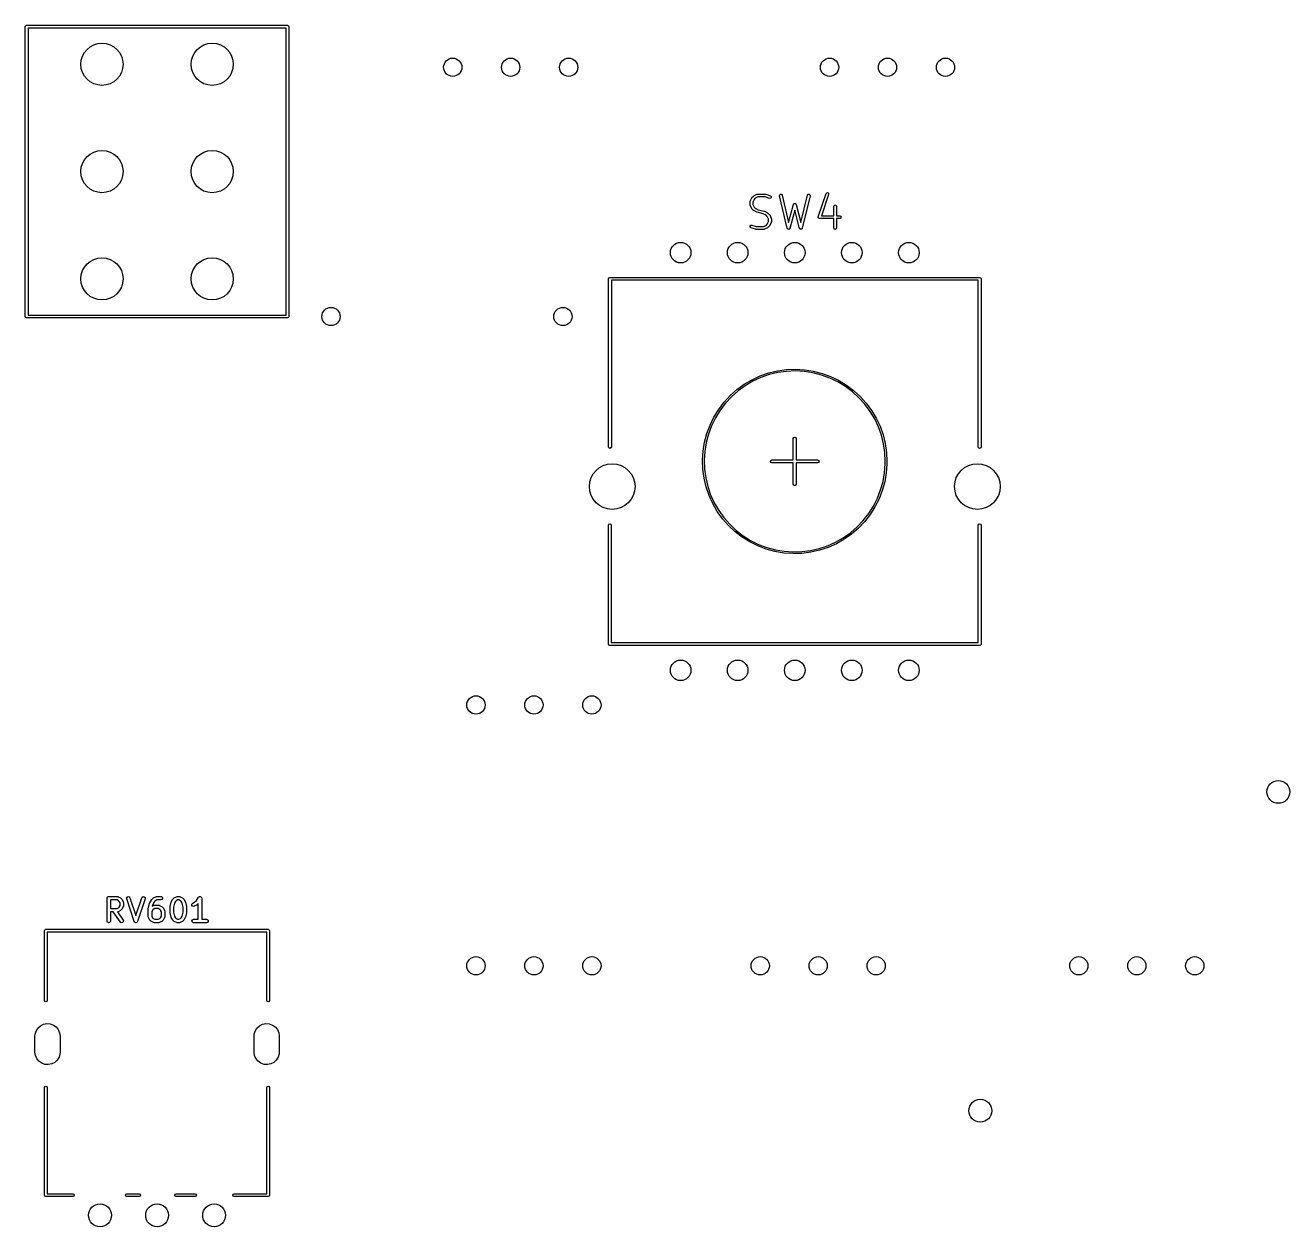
# Model space of a CAD drawing. Extents: x 44 to 169, y -237 to -27.
# Drawn here: x 43.8 to 99.2, y -236.7 to -184.1 of the extents above; entities that cross this region are included whole.
import ezdxf

# ---------------------------------------------------------------- set-up
doc = ezdxf.new("R2010")
doc.units = 0
doc.layers.add('BLACK', color=7, linetype='CONTINUOUS')

msp = doc.modelspace()

# ---------------------------------------------------------------- linework, layer by layer
at = {"layer": 'BLACK', "linetype": 'CONTINUOUS'}
for p, q in [((43.755, -184.15), (43.7726, -184.108)), ((43.755, -196.85), (43.755, -184.15)), ((43.7726, -184.108), (43.815, -184.09)), ((43.815, -184.09), (55.245, -184.09)), ((43.875, -184.21), (43.875, -196.79)), ((55.185, -184.21), (43.875, -184.21)), ((55.185, -196.79), (55.185, -184.21)), ((55.245, -184.09), (55.2874, -184.108)), ((55.2874, -184.108), (55.305, -184.15)), ((55.305, -184.15), (55.305, -196.85)), ((75.5163, -191.792), (75.5842, -191.656)), ((75.5842, -191.656), (75.5917, -191.65)), ((75.5917, -191.65), (75.5954, -191.64)), ((75.5954, -191.64), (75.6633, -191.573)), ((75.6633, -191.573), (75.6724, -191.569)), ((75.6724, -191.569), (75.6789, -191.561)), ((75.6789, -191.561), (75.8146, -191.493)), ((75.7413, -191.664), (75.6872, -191.718)), ((75.8556, -191.607), (75.7413, -191.664)), ((75.8146, -191.493), (75.8285, -191.492)), ((75.8285, -191.492), (75.8414, -191.487)), ((75.8414, -191.487), (76.1807, -191.487)), ((76.171, -191.607), (75.8556, -191.607)), ((76.3653, -191.672), (76.171, -191.607)), ((76.1807, -191.487), (76.1898, -191.491)), ((76.1898, -191.491), (76.1997, -191.49)), ((76.1997, -191.49), (76.4033, -191.558)), ((76.4111, -191.669), (76.3653, -191.672)), ((76.4033, -191.558), (76.438, -191.588)), ((76.4412, -191.634), (76.4111, -191.669)), ((76.438, -191.588), (76.4412, -191.634)), ((76.8009, -191.561), (76.8082, -191.516)), ((77.1402, -192.986), (76.8009, -191.561)), ((76.8082, -191.516), (76.8454, -191.489)), ((76.8454, -191.489), (76.8907, -191.496)), ((76.8907, -191.496), (76.9177, -191.533)), ((76.9177, -191.533), (77.2019, -192.727)), ((77.7381, -192.727), (78.0223, -191.533)), ((78.1391, -191.561), (77.7998, -192.986)), ((78.0223, -191.533), (78.0493, -191.496)), ((78.0493, -191.496), (78.0946, -191.489)), ((78.0946, -191.489), (78.1318, -191.516)), ((78.1318, -191.516), (78.1391, -191.561)), ((78.4988, -192.478), (78.8381, -191.46)), ((78.9519, -191.498), (78.639, -192.437)), ((78.8381, -191.46), (78.8682, -191.426)), ((78.8682, -191.426), (78.914, -191.422)), ((78.914, -191.422), (78.9487, -191.452)), ((78.9487, -191.452), (78.9519, -191.498)), ((75.51, -191.819), (75.5153, -191.806)), ((75.51, -191.954), (75.51, -191.819)), ((75.5153, -191.967), (75.51, -191.954)), ((75.5153, -191.806), (75.5163, -191.792)), ((75.5163, -191.981), (75.5153, -191.967)), ((75.5842, -192.117), (75.5163, -191.981)), ((75.5917, -192.123), (75.5842, -192.117)), ((75.5954, -192.132), (75.5917, -192.123)), ((75.6633, -192.2), (75.5954, -192.132)), ((75.6872, -191.718), (75.63, -191.833)), ((75.63, -191.833), (75.63, -191.94)), ((75.63, -191.94), (75.6872, -192.054)), ((75.6724, -192.204), (75.6633, -192.2)), ((75.6789, -192.212), (75.6724, -192.204)), ((75.8146, -192.279), (75.6789, -192.212)), ((75.6872, -192.054), (75.7413, -192.109)), ((75.7413, -192.109), (75.8624, -192.169)), ((75.8624, -192.169), (76.1274, -192.235)), ((76.1274, -192.235), (76.1329, -192.239)), ((76.1329, -192.239), (76.1397, -192.24)), ((77.2019, -192.727), (77.412, -191.939)), ((77.47, -192.187), (77.2565, -192.988)), ((77.412, -191.939), (77.417, -191.932)), ((77.417, -191.932), (77.4181, -191.924)), ((77.4181, -191.924), (77.4305, -191.915)), ((77.4305, -191.915), (77.4399, -191.902)), ((77.4399, -191.902), (77.448, -191.901)), ((77.448, -191.901), (77.4545, -191.896)), ((77.4545, -191.896), (77.47, -191.898)), ((77.47, -191.898), (77.4855, -191.896)), ((77.6835, -192.988), (77.47, -192.187)), ((77.4855, -191.896), (77.492, -191.901)), ((77.492, -191.901), (77.5001, -191.902)), ((77.5001, -191.902), (77.5095, -191.915)), ((77.5095, -191.915), (77.5219, -191.924)), ((77.5219, -191.924), (77.523, -191.932)), ((77.523, -191.932), (77.528, -191.939)), ((77.528, -191.939), (77.7381, -192.727)), ((79.1743, -192.022), (79.1919, -191.98)), ((79.1743, -192.437), (79.1743, -192.022)), ((79.1919, -191.98), (79.2343, -191.962)), ((79.2343, -191.962), (79.2767, -191.98)), ((79.2767, -191.98), (79.2943, -192.022)), ((79.2943, -192.022), (79.2943, -192.437)), ((75.8214, -192.28), (75.8146, -192.279)), ((75.8269, -192.284), (75.8214, -192.28)), ((76.0919, -192.35), (75.8269, -192.284)), ((76.213, -192.411), (76.0919, -192.35)), ((76.1397, -192.24), (76.2754, -192.308)), ((76.2671, -192.465), (76.213, -192.411)), ((76.3243, -192.579), (76.2671, -192.465)), ((76.2671, -192.801), (76.3243, -192.687)), ((76.2754, -192.308), (76.2819, -192.315)), ((76.2819, -192.315), (76.291, -192.319)), ((76.291, -192.319), (76.3589, -192.387)), ((76.3243, -192.687), (76.3243, -192.579)), ((76.3589, -192.387), (76.3626, -192.396)), ((76.3626, -192.396), (76.3701, -192.402)), ((76.3701, -192.402), (76.438, -192.538)), ((76.438, -192.728), (76.3701, -192.863)), ((76.438, -192.538), (76.4389, -192.552)), ((76.4389, -192.714), (76.438, -192.728)), ((76.4389, -192.552), (76.4443, -192.565)), ((76.4443, -192.701), (76.4389, -192.714)), ((76.4443, -192.565), (76.4443, -192.701)), ((78.4957, -192.497), (78.4995, -192.488)), ((78.5011, -192.51), (78.4957, -192.497)), ((78.4995, -192.488), (78.4988, -192.478)), ((78.502, -192.524), (78.5011, -192.51)), ((78.5095, -192.53), (78.502, -192.524)), ((78.5133, -192.54), (78.5095, -192.53)), ((78.5262, -192.545), (78.5133, -192.54)), ((78.5367, -192.554), (78.5262, -192.545)), ((78.5466, -192.553), (78.5367, -192.554)), ((78.5557, -192.557), (78.5466, -192.553)), ((79.1743, -192.557), (78.5557, -192.557)), ((78.639, -192.437), (79.1743, -192.437)), ((79.1743, -192.972), (79.1743, -192.557)), ((79.2943, -192.437), (79.4379, -192.437)), ((79.4379, -192.557), (79.2943, -192.557)), ((79.2943, -192.557), (79.2943, -192.972)), ((79.4379, -192.437), (79.4803, -192.455)), ((79.4803, -192.54), (79.4379, -192.557)), ((79.4803, -192.455), (79.4979, -192.497)), ((79.4979, -192.497), (79.4803, -192.54)), ((75.5131, -192.885), (75.5432, -192.851)), ((75.5163, -192.931), (75.5131, -192.885)), ((75.551, -192.961), (75.5163, -192.931)), ((75.5432, -192.851), (75.589, -192.847)), ((75.7546, -193.029), (75.551, -192.961)), ((75.589, -192.847), (75.7833, -192.912)), ((75.7644, -193.028), (75.7546, -193.029)), ((75.7736, -193.032), (75.7644, -193.028)), ((76.1129, -193.032), (75.7736, -193.032)), ((75.7833, -192.912), (76.0987, -192.912)), ((76.0987, -192.912), (76.213, -192.855)), ((76.1258, -193.027), (76.1129, -193.032)), ((76.1397, -193.026), (76.1258, -193.027)), ((76.2754, -192.958), (76.1397, -193.026)), ((76.213, -192.855), (76.2671, -192.801)), ((76.2819, -192.95), (76.2754, -192.958)), ((76.291, -192.947), (76.2819, -192.95)), ((76.3589, -192.879), (76.291, -192.947)), ((76.3626, -192.87), (76.3589, -192.879)), ((76.3701, -192.863), (76.3626, -192.87)), ((77.1455, -192.993), (77.1402, -192.986)), ((77.1466, -193.002), (77.1455, -192.993)), ((77.1584, -193.011), (77.1466, -193.002)), ((77.1671, -193.023), (77.1584, -193.011)), ((77.176, -193.025), (77.1671, -193.023)), ((77.1831, -193.03), (77.176, -193.025)), ((77.1978, -193.028), (77.1831, -193.03)), ((77.2125, -193.031), (77.1978, -193.028)), ((77.2197, -193.025), (77.2125, -193.031)), ((77.2286, -193.024), (77.2197, -193.025)), ((77.2377, -193.012), (77.2286, -193.024)), ((77.2497, -193.004), (77.2377, -193.012)), ((77.2511, -192.995), (77.2497, -193.004)), ((77.2565, -192.988), (77.2511, -192.995)), ((77.6889, -192.995), (77.6835, -192.988)), ((77.6903, -193.004), (77.6889, -192.995)), ((77.7023, -193.012), (77.6903, -193.004)), ((77.7114, -193.024), (77.7023, -193.012)), ((77.7203, -193.025), (77.7114, -193.024)), ((77.7275, -193.031), (77.7203, -193.025)), ((77.7422, -193.028), (77.7275, -193.031)), ((77.7569, -193.03), (77.7422, -193.028)), ((77.764, -193.025), (77.7569, -193.03)), ((77.7729, -193.023), (77.764, -193.025)), ((77.7816, -193.011), (77.7729, -193.023)), ((77.7934, -193.002), (77.7816, -193.011)), ((77.7945, -192.993), (77.7934, -193.002)), ((77.7998, -192.986), (77.7945, -192.993)), ((79.1919, -193.015), (79.1743, -192.972)), ((79.2343, -193.032), (79.1919, -193.015)), ((79.2767, -193.015), (79.2343, -193.032)), ((79.2943, -192.972), (79.2767, -193.015)), ((69.3065, -195.2), (69.3251, -195.155)), ((69.3065, -202.565), (69.3065, -195.2)), ((69.3251, -195.155), (69.37, -195.136)), ((69.37, -195.136), (85.57, -195.136)), ((85.5065, -195.263), (69.4335, -195.263)), ((69.4335, -195.263), (69.4335, -202.565)), ((85.5065, -202.565), (85.5065, -195.263)), ((85.57, -195.136), (85.6149, -195.155)), ((85.6149, -195.155), (85.6335, -195.2)), ((85.6335, -195.2), (85.6335, -202.565)), ((43.7726, -196.892), (43.755, -196.85)), ((43.815, -196.91), (43.7726, -196.892)), ((55.245, -196.91), (43.815, -196.91)), ((43.875, -196.79), (55.185, -196.79)), ((55.2874, -196.892), (55.245, -196.91)), ((55.305, -196.85), (55.2874, -196.892)), ((75.9566, -199.454), (76.3293, -199.324)), ((76.3506, -199.397), (75.9848, -199.524)), ((76.3293, -199.324), (76.713, -199.232)), ((76.7271, -199.305), (76.3506, -199.397)), ((76.713, -199.232), (77.1038, -199.177)), ((77.1107, -199.252), (76.7271, -199.305)), ((77.1038, -199.177), (77.4982, -199.16)), ((77.4977, -199.235), (77.1107, -199.252)), ((77.8844, -199.257), (77.4977, -199.235)), ((77.4982, -199.16), (77.8923, -199.182)), ((78.2672, -199.316), (77.8844, -199.257)), ((77.8923, -199.182), (78.2824, -199.243)), ((78.6424, -199.413), (78.2672, -199.316)), ((78.2824, -199.243), (78.6647, -199.341)), ((79.0064, -199.545), (78.6424, -199.413)), ((78.6647, -199.341), (79.0356, -199.476)), ((74.9385, -200.051), (75.2578, -199.819)), ((75.299, -199.882), (74.9857, -200.11)), ((75.2578, -199.819), (75.5983, -199.62)), ((75.6331, -199.686), (75.299, -199.882)), ((75.5983, -199.62), (75.9566, -199.454)), ((75.9848, -199.524), (75.6331, -199.686)), ((79.3557, -199.712), (79.0064, -199.545)), ((79.0356, -199.476), (79.3915, -199.646)), ((79.6871, -199.913), (79.3557, -199.712)), ((79.3915, -199.646), (79.7291, -199.851)), ((79.9972, -200.145), (79.6871, -199.913)), ((79.7291, -199.851), (80.0452, -200.087)), ((74.3752, -200.603), (74.6434, -200.314)), ((74.696, -200.367), (74.4328, -200.651)), ((74.6434, -200.314), (74.9385, -200.051)), ((74.9857, -200.11), (74.696, -200.367)), ((80.2833, -200.406), (79.9972, -200.145)), ((80.0452, -200.087), (80.3367, -200.353)), ((80.5425, -200.694), (80.2833, -200.406)), ((80.3367, -200.353), (80.6008, -200.647)), ((73.9297, -201.254), (74.1365, -200.918)), ((74.1986, -200.96), (73.9956, -201.29)), ((74.1365, -200.918), (74.3752, -200.603)), ((74.4328, -200.651), (74.1986, -200.96)), ((80.7723, -201.006), (80.5425, -200.694)), ((80.6008, -200.647), (80.835, -200.964)), ((80.9707, -201.339), (80.7723, -201.006)), ((80.835, -200.964), (81.0371, -201.303)), ((73.6191, -201.978), (73.7567, -201.608)), ((73.8258, -201.638), (73.6908, -202.001)), ((73.7567, -201.608), (73.9297, -201.254)), ((73.9956, -201.29), (73.8258, -201.638)), ((81.1356, -201.689), (80.9707, -201.339)), ((81.0371, -201.303), (81.2052, -201.66)), ((73.5183, -202.36), (73.6191, -201.978)), ((73.6908, -202.001), (73.5919, -202.376)), ((77.4065, -202.2), (77.4251, -202.155)), ((77.4065, -203.136), (77.4065, -202.2)), ((77.4251, -202.155), (77.47, -202.136)), ((77.47, -202.136), (77.5149, -202.155)), ((77.5149, -202.155), (77.5335, -202.2)), ((77.5335, -202.2), (77.5335, -203.136)), ((81.2656, -202.054), (81.1356, -201.689)), ((81.2052, -201.66), (81.3376, -202.032)), ((81.3593, -202.43), (81.2656, -202.054)), ((81.3376, -202.032), (81.4331, -202.415)), ((69.3251, -202.61), (69.3065, -202.565)), ((69.37, -202.629), (69.3251, -202.61)), ((69.4149, -202.61), (69.37, -202.629)), ((69.4335, -202.565), (69.4149, -202.61)), ((73.4304, -203.144), (73.4552, -202.75)), ((73.4552, -202.75), (73.5183, -202.36)), ((73.5299, -202.758), (73.5056, -203.145)), ((73.5919, -202.376), (73.5299, -202.758)), ((81.4159, -202.813), (81.3593, -202.43)), ((81.4331, -202.415), (81.4907, -202.806)), ((85.5251, -202.61), (85.5065, -202.565)), ((85.57, -202.629), (85.5251, -202.61)), ((85.6149, -202.61), (85.57, -202.629)), ((85.6335, -202.565), (85.6149, -202.61)), ((73.4304, -203.145), (73.4304, -203.144)), ((73.4442, -203.538), (73.4304, -203.145)), ((73.5056, -203.145), (73.5191, -203.532)), ((76.4065, -203.2), (76.4251, -203.155)), ((76.4251, -203.245), (76.4065, -203.2)), ((76.4251, -203.155), (76.47, -203.136)), ((76.47, -203.263), (76.4251, -203.245)), ((76.47, -203.136), (77.4065, -203.136)), ((77.4065, -203.263), (76.47, -203.263)), ((77.4065, -204.2), (77.4065, -203.263)), ((77.5335, -203.136), (78.47, -203.136)), ((78.47, -203.263), (77.5335, -203.263)), ((77.5335, -203.263), (77.5335, -204.2)), ((78.47, -203.136), (78.5149, -203.155)), ((78.5149, -203.245), (78.47, -203.263)), ((78.5149, -203.155), (78.5335, -203.2)), ((78.5335, -203.2), (78.5149, -203.245)), ((81.4035, -203.697), (81.4332, -203.311)), ((81.4348, -203.2), (81.4159, -202.813)), ((81.4332, -203.311), (81.4348, -203.2)), ((81.5084, -203.313), (81.4781, -203.706)), ((81.4907, -202.806), (81.51, -203.2)), ((81.51, -203.2), (81.5084, -203.313)), ((73.4964, -203.929), (73.4442, -203.538)), ((73.5191, -203.532), (73.5704, -203.916)), ((81.3362, -204.078), (81.4035, -203.697)), ((81.4781, -203.706), (81.4096, -204.095)), ((73.5865, -204.314), (73.4964, -203.929)), ((73.5704, -203.916), (73.6588, -204.293)), ((73.7137, -204.687), (73.5865, -204.314)), ((73.6588, -204.293), (73.7836, -204.66)), ((77.4251, -204.245), (77.4065, -204.2)), ((77.47, -204.263), (77.4251, -204.245)), ((77.5149, -204.245), (77.47, -204.263)), ((77.5335, -204.2), (77.5149, -204.245)), ((81.2321, -204.451), (81.3362, -204.078)), ((81.4096, -204.095), (81.3035, -204.475)), ((73.8768, -205.047), (73.7137, -204.687)), ((73.7836, -204.66), (73.9437, -205.012)), ((80.9174, -205.158), (81.092, -204.813)), ((81.1607, -204.843), (80.9828, -205.196)), ((81.092, -204.813), (81.2321, -204.451)), ((81.3035, -204.475), (81.1607, -204.843)), ((74.0741, -205.389), (73.8768, -205.047)), ((73.9437, -205.012), (74.1373, -205.348)), ((74.3039, -205.709), (74.0741, -205.389)), ((74.1373, -205.348), (74.3628, -205.663)), ((80.4713, -205.791), (80.7098, -205.485)), ((80.7713, -205.529), (80.5283, -205.84)), ((80.7098, -205.485), (80.9174, -205.158)), ((80.9828, -205.196), (80.7713, -205.529)), ((69.31, -205.994), (69.3276, -205.952)), ((69.31, -211.192), (69.31, -205.994)), ((69.3276, -205.952), (69.37, -205.934)), ((69.37, -205.934), (69.4124, -205.952)), ((69.4124, -205.952), (69.43, -205.994)), ((69.43, -205.994), (69.43, -211.136)), ((74.5639, -206.006), (74.3039, -205.709)), ((74.3628, -205.663), (74.618, -205.954)), ((74.8516, -206.277), (74.5639, -206.006)), ((74.618, -205.954), (74.9004, -206.219)), ((79.911, -206.324), (80.2042, -206.071)), ((80.2042, -206.071), (80.4713, -205.791)), ((80.5283, -205.84), (80.2561, -206.126)), ((85.51, -205.994), (85.5276, -205.952)), ((85.51, -211.136), (85.51, -205.994)), ((85.5276, -205.952), (85.57, -205.934)), ((85.57, -205.934), (85.6124, -205.952)), ((85.6124, -205.952), (85.63, -205.994)), ((85.63, -205.994), (85.63, -211.192)), ((75.1643, -206.517), (74.8516, -206.277)), ((74.9004, -206.219), (75.2072, -206.456)), ((75.499, -206.727), (75.1643, -206.517)), ((75.2072, -206.456), (75.5357, -206.661)), ((79.2576, -206.739), (79.5944, -206.548)), ((79.6347, -206.611), (79.2915, -206.806)), ((79.5944, -206.548), (79.911, -206.324)), ((79.9573, -206.384), (79.6347, -206.611)), ((80.2561, -206.126), (79.9573, -206.384)), ((75.8526, -206.902), (75.499, -206.727)), ((75.5357, -206.661), (75.8827, -206.833)), ((76.2216, -207.042), (75.8526, -206.902)), ((75.8827, -206.833), (76.2448, -206.971)), ((76.6025, -207.146), (76.2216, -207.042)), ((76.2448, -206.971), (76.6186, -207.072)), ((76.9916, -207.212), (76.6025, -207.146)), ((76.6186, -207.072), (77.0006, -207.137)), ((77.0006, -207.137), (77.387, -207.164)), ((77.387, -207.164), (77.7742, -207.153)), ((77.7742, -207.153), (78.1585, -207.105)), ((78.1715, -207.179), (77.7799, -207.228)), ((78.1585, -207.105), (78.5362, -207.019)), ((78.5564, -207.091), (78.1715, -207.179)), ((78.5362, -207.019), (78.9038, -206.896)), ((78.931, -206.967), (78.5564, -207.091)), ((78.9038, -206.896), (79.2576, -206.739)), ((79.2915, -206.806), (78.931, -206.967)), ((77.3854, -207.239), (76.9916, -207.212)), ((77.7799, -207.228), (77.3854, -207.239)), ((69.3065, -211.2), (69.31, -211.192)), ((69.3251, -211.245), (69.3065, -211.2)), ((69.37, -211.263), (69.3251, -211.245)), ((85.57, -211.263), (69.37, -211.263)), ((69.43, -211.136), (85.51, -211.136)), ((85.6149, -211.245), (85.57, -211.263)), ((85.6335, -211.2), (85.6149, -211.245)), ((85.63, -211.192), (85.6335, -211.2)), ((47.336, -222.337), (47.3377, -222.328)), ((47.336, -223.337), (47.336, -222.337)), ((47.3371, -222.324), (47.3388, -222.321)), ((47.3377, -222.328), (47.3371, -222.324)), ((47.3388, -222.321), (47.3405, -222.312)), ((47.3405, -222.312), (47.353, -222.297)), ((47.353, -222.297), (47.3627, -222.28)), ((47.3627, -222.28), (47.3691, -222.278)), ((47.3691, -222.278), (47.3735, -222.272)), ((47.3735, -222.272), (47.3926, -222.269)), ((47.3926, -222.269), (47.411, -222.262)), ((47.411, -222.262), (47.7919, -222.262)), ((47.486, -222.412), (47.486, -222.786)), ((47.7742, -222.412), (47.486, -222.412)), ((47.8427, -222.447), (47.7742, -222.412)), ((47.7919, -222.262), (47.8176, -222.267)), ((47.8176, -222.267), (47.821, -222.27)), ((47.821, -222.27), (47.8254, -222.27)), ((47.8254, -222.27), (47.9207, -222.318)), ((47.8731, -222.477), (47.8427, -222.447)), ((47.9074, -222.546), (47.8731, -222.477)), ((47.8731, -222.722), (47.9074, -222.653)), ((47.9074, -222.653), (47.9074, -222.546)), ((47.9207, -222.318), (47.9387, -222.331)), ((47.9387, -222.331), (47.9402, -222.332)), ((47.9402, -222.332), (47.9878, -222.38)), ((47.9878, -222.38), (48.0007, -222.398)), ((48.0007, -222.398), (48.0018, -222.399)), ((48.0018, -222.399), (48.0495, -222.494)), ((48.0495, -222.704), (48.0018, -222.799)), ((48.0495, -222.494), (48.0569, -222.519)), ((48.05, -222.7), (48.0495, -222.704)), ((48.0529, -222.696), (48.05, -222.7)), ((48.0574, -222.671), (48.0529, -222.696)), ((48.0569, -222.519), (48.0558, -222.524)), ((48.0558, -222.524), (48.0574, -222.528)), ((48.0574, -222.528), (48.0574, -222.671)), ((48.1931, -222.335), (48.212, -222.288)), ((48.1969, -222.361), (48.1931, -222.335)), ((48.5303, -223.361), (48.1969, -222.361)), ((48.212, -222.288), (48.2571, -222.263)), ((48.2571, -222.263), (48.3074, -222.273)), ((48.3074, -222.273), (48.3392, -222.314)), ((48.3392, -222.314), (48.6014, -223.1)), ((48.6014, -223.1), (48.8636, -222.314)), ((49.0059, -222.361), (48.6726, -223.361)), ((48.8636, -222.314), (48.876, -222.291)), ((48.876, -222.291), (48.9197, -222.264)), ((48.9197, -222.264), (48.9705, -222.271)), ((48.9705, -222.271), (49.0045, -222.31)), ((49.0045, -222.31), (49.0059, -222.361)), ((49.1477, -222.748), (49.1953, -222.557)), ((49.1953, -222.557), (49.2056, -222.534)), ((49.2056, -222.534), (49.2057, -222.534)), ((49.2057, -222.534), (49.3009, -222.391)), ((49.3009, -222.391), (49.3088, -222.383)), ((49.3088, -222.383), (49.3103, -222.38)), ((49.3103, -222.38), (49.3579, -222.332)), ((49.3377, -222.606), (49.3192, -222.68)), ((49.3192, -222.68), (49.3774, -222.651)), ((49.4216, -222.48), (49.3377, -222.606)), ((49.3579, -222.332), (49.3763, -222.319)), ((49.3763, -222.319), (49.3774, -222.318)), ((49.3774, -222.318), (49.4726, -222.27)), ((49.3774, -222.651), (49.4024, -222.644)), ((49.4024, -222.644), (49.4067, -222.645)), ((49.4067, -222.645), (49.411, -222.643)), ((49.411, -222.643), (49.6014, -222.643)), ((49.4554, -222.447), (49.4216, -222.48)), ((49.5239, -222.412), (49.4554, -222.447)), ((49.4726, -222.27), (49.4976, -222.263)), ((49.4976, -222.263), (49.502, -222.264)), ((49.502, -222.264), (49.5062, -222.262)), ((49.5062, -222.262), (49.6967, -222.262)), ((49.6967, -222.412), (49.5239, -222.412)), ((49.6014, -222.643), (49.6271, -222.648)), ((49.6271, -222.648), (49.6305, -222.651)), ((49.6305, -222.651), (49.635, -222.651)), ((49.635, -222.651), (49.7302, -222.699)), ((49.6967, -222.262), (49.7223, -222.267)), ((49.7449, -222.395), (49.6967, -222.412)), ((49.7223, -222.267), (49.7616, -222.3)), ((49.7302, -222.699), (49.7482, -222.712)), ((49.7705, -222.35), (49.7449, -222.395)), ((49.7616, -222.3), (49.7705, -222.35)), ((50.0979, -222.718), (50.1005, -222.704)), ((50.1001, -222.7), (50.1477, -222.51)), ((50.1005, -222.704), (50.1001, -222.7)), ((50.1477, -222.51), (50.153, -222.498)), ((50.153, -222.498), (50.1534, -222.494)), ((50.1534, -222.494), (50.201, -222.399)), ((50.201, -222.399), (50.2144, -222.381)), ((50.2144, -222.381), (50.2151, -222.38)), ((50.2151, -222.38), (50.2627, -222.332)), ((50.2912, -222.554), (50.2479, -222.728)), ((50.2627, -222.332), (50.281, -222.319)), ((50.281, -222.319), (50.2822, -222.318)), ((50.2822, -222.318), (50.3774, -222.27)), ((50.3297, -222.477), (50.2912, -222.554)), ((50.3601, -222.447), (50.3297, -222.477)), ((50.4287, -222.412), (50.3601, -222.447)), ((50.3774, -222.27), (50.4024, -222.263)), ((50.4024, -222.263), (50.4067, -222.264)), ((50.4067, -222.264), (50.411, -222.262)), ((50.411, -222.262), (50.5062, -222.262)), ((50.4885, -222.412), (50.4287, -222.412)), ((50.557, -222.447), (50.4885, -222.412)), ((50.5062, -222.262), (50.5318, -222.267)), ((50.5318, -222.267), (50.5353, -222.27)), ((50.5353, -222.27), (50.5397, -222.27)), ((50.5397, -222.27), (50.635, -222.318)), ((50.5874, -222.477), (50.557, -222.447)), ((50.6259, -222.554), (50.5874, -222.477)), ((50.6693, -222.728), (50.6259, -222.554)), ((50.635, -222.318), (50.653, -222.331)), ((50.653, -222.331), (50.6545, -222.332)), ((50.6545, -222.332), (50.7021, -222.38)), ((50.7021, -222.38), (50.7149, -222.398)), ((50.7149, -222.398), (50.7161, -222.399)), ((50.7161, -222.399), (50.7637, -222.494)), ((50.7637, -222.494), (50.7674, -222.507)), ((50.7674, -222.507), (50.7694, -222.51)), ((50.7694, -222.51), (50.817, -222.7)), ((50.817, -222.7), (50.8181, -222.715)), ((51.0533, -222.644), (51.0564, -222.593)), ((51.0839, -222.686), (51.0533, -222.644)), ((51.0564, -222.593), (51.0917, -222.556)), ((51.1338, -222.698), (51.0839, -222.686)), ((51.0917, -222.556), (51.176, -222.514)), ((51.1588, -222.69), (51.1338, -222.698)), ((51.254, -222.643), (51.1588, -222.69)), ((51.176, -222.514), (51.2574, -222.432)), ((51.2551, -222.641), (51.254, -222.643)), ((51.2735, -222.629), (51.2551, -222.641)), ((51.2574, -222.432), (51.3485, -222.296)), ((51.336, -222.566), (51.2735, -222.629)), ((51.336, -223.262), (51.336, -222.566)), ((51.3485, -222.296), (51.3665, -222.277)), ((51.3665, -222.277), (51.3707, -222.276)), ((51.3707, -222.276), (51.3735, -222.272)), ((51.3735, -222.272), (51.3949, -222.269)), ((51.3949, -222.269), (51.4158, -222.263)), ((51.4158, -222.263), (51.4197, -222.264)), ((51.4197, -222.264), (51.424, -222.264)), ((51.424, -222.264), (51.4428, -222.274)), ((51.4428, -222.274), (51.4628, -222.283)), ((51.4628, -222.283), (51.4647, -222.287)), ((51.4647, -222.287), (51.4684, -222.289)), ((51.4684, -222.289), (51.4758, -222.31)), ((51.4758, -222.31), (51.4855, -222.329)), ((51.4855, -222.329), (51.4845, -222.333)), ((51.4845, -222.333), (51.486, -222.337)), ((51.486, -222.337), (51.486, -223.262)), ((47.486, -222.786), (47.7742, -222.786)), ((47.61, -222.936), (47.486, -222.936)), ((47.486, -222.936), (47.486, -223.337)), ((47.9209, -223.38), (47.61, -222.936)), ((47.7742, -222.786), (47.8427, -222.752)), ((47.7961, -222.935), (47.7929, -222.936)), ((47.7929, -222.936), (48.0438, -223.294)), ((47.8005, -222.936), (47.7961, -222.935)), ((47.8254, -222.928), (47.8005, -222.936)), ((47.9207, -222.881), (47.8254, -222.928)), ((47.8427, -222.752), (47.8731, -222.722)), ((47.9218, -222.879), (47.9207, -222.881)), ((47.9402, -222.867), (47.9218, -222.879)), ((47.9878, -222.819), (47.9402, -222.867)), ((47.9885, -222.818), (47.9878, -222.819)), ((48.0018, -222.799), (47.9885, -222.818)), ((49.1455, -222.766), (49.1481, -222.751)), ((49.1455, -223.147), (49.1455, -222.766)), ((49.147, -223.151), (49.1455, -223.147)), ((49.146, -223.155), (49.147, -223.151)), ((49.1534, -223.18), (49.146, -223.155)), ((49.1481, -222.751), (49.1477, -222.748)), ((49.201, -223.276), (49.1534, -223.18)), ((49.3297, -222.858), (49.2955, -222.927)), ((49.2955, -222.927), (49.2955, -223.129)), ((49.2955, -223.129), (49.3297, -223.198)), ((49.3601, -222.828), (49.3297, -222.858)), ((49.3297, -223.198), (49.3601, -223.228)), ((49.4287, -222.793), (49.3601, -222.828)), ((49.3601, -223.228), (49.4287, -223.262)), ((49.5837, -222.793), (49.4287, -222.793)), ((49.4287, -223.262), (49.5837, -223.262)), ((49.6522, -222.828), (49.5837, -222.793)), ((49.5837, -223.262), (49.6522, -223.228)), ((49.6826, -222.858), (49.6522, -222.828)), ((49.6522, -223.228), (49.6826, -223.198)), ((49.7169, -222.927), (49.6826, -222.858)), ((49.6826, -223.198), (49.7169, -223.129)), ((49.7169, -223.129), (49.7169, -222.927)), ((49.7482, -222.712), (49.7497, -222.713)), ((49.7497, -222.713), (49.7973, -222.761)), ((49.7973, -222.761), (49.8102, -222.779)), ((49.8102, -222.779), (49.8114, -222.78)), ((49.8114, -222.78), (49.859, -222.875)), ((49.859, -223.18), (49.8114, -223.276)), ((49.859, -222.875), (49.8664, -222.9)), ((49.8595, -223.176), (49.859, -223.18)), ((49.8624, -223.173), (49.8595, -223.176)), ((49.8669, -223.147), (49.8624, -223.173)), ((49.8664, -222.9), (49.8654, -222.905)), ((49.8654, -222.905), (49.8669, -222.909)), ((49.8669, -222.909), (49.8669, -223.147)), ((50.0979, -222.956), (50.0979, -222.718)), ((50.099, -222.96), (50.0979, -222.956)), ((50.1001, -222.975), (50.099, -222.96)), ((50.1477, -223.165), (50.1001, -222.975)), ((50.1497, -223.168), (50.1477, -223.165)), ((50.1534, -223.18), (50.1497, -223.168)), ((50.201, -223.276), (50.1534, -223.18)), ((50.2479, -222.728), (50.2479, -222.947)), ((50.2479, -222.947), (50.2912, -223.121)), ((50.2912, -223.121), (50.3297, -223.198)), ((50.3297, -223.198), (50.3601, -223.228)), ((50.3601, -223.228), (50.4287, -223.262)), ((50.4287, -223.262), (50.4885, -223.262)), ((50.4885, -223.262), (50.557, -223.228)), ((50.557, -223.228), (50.5874, -223.198)), ((50.5874, -223.198), (50.6259, -223.121)), ((50.6259, -223.121), (50.6693, -222.947)), ((50.6693, -222.947), (50.6693, -222.728)), ((50.7637, -223.18), (50.7161, -223.276)), ((50.7642, -223.177), (50.7637, -223.18)), ((50.7694, -223.165), (50.7642, -223.177)), ((50.817, -222.975), (50.7694, -223.165)), ((50.8193, -222.956), (50.8167, -222.971)), ((50.8167, -222.971), (50.817, -222.975)), ((50.8181, -222.715), (50.8193, -222.718)), ((50.8193, -222.718), (50.8193, -222.956)), ((51.077, -223.28), (51.1252, -223.262)), ((51.1252, -223.262), (51.336, -223.262)), ((51.486, -223.262), (51.6967, -223.262)), ((51.6967, -223.262), (51.7223, -223.267)), ((44.6, -223.76), (44.6176, -223.718)), ((44.6, -226.82), (44.6, -223.76)), ((44.6176, -223.718), (44.66, -223.7)), ((44.66, -223.7), (54.4, -223.7)), ((47.3535, -223.386), (47.336, -223.337)), ((47.3979, -223.411), (47.3535, -223.386)), ((47.4485, -223.402), (47.3979, -223.411)), ((47.4814, -223.363), (47.4485, -223.402)), ((47.486, -223.337), (47.4814, -223.363)), ((47.963, -223.41), (47.9209, -223.38)), ((48.0141, -223.405), (47.963, -223.41)), ((48.0503, -223.369), (48.0141, -223.405)), ((48.0438, -223.294), (48.0548, -223.318)), ((48.0548, -223.318), (48.0503, -223.369)), ((48.5316, -223.363), (48.5303, -223.361)), ((48.5317, -223.365), (48.5316, -223.363)), ((48.5474, -223.383), (48.5317, -223.365)), ((48.5622, -223.401), (48.5474, -223.383)), ((48.5643, -223.402), (48.5622, -223.401)), ((48.5657, -223.403), (48.5643, -223.402)), ((48.5892, -223.407), (48.5657, -223.403)), ((48.6124, -223.412), (48.5892, -223.407)), ((48.6143, -223.411), (48.6124, -223.412)), ((48.6165, -223.411), (48.6143, -223.411)), ((48.6367, -223.398), (48.6165, -223.411)), ((48.6575, -223.387), (48.6367, -223.398)), ((48.6583, -223.385), (48.6575, -223.387)), ((48.6602, -223.384), (48.6583, -223.385)), ((48.6726, -223.361), (48.6602, -223.384)), ((49.2022, -223.277), (49.201, -223.276)), ((49.2151, -223.295), (49.2022, -223.277)), ((49.2627, -223.343), (49.2151, -223.295)), ((49.2642, -223.343), (49.2627, -223.343)), ((49.2822, -223.357), (49.2642, -223.343)), ((49.3774, -223.404), (49.2822, -223.357)), ((49.3819, -223.405), (49.3774, -223.404)), ((49.3853, -223.408), (49.3819, -223.405)), ((49.411, -223.412), (49.3853, -223.408)), ((49.6014, -223.412), (49.411, -223.412)), ((49.6056, -223.411), (49.6014, -223.412)), ((49.61, -223.412), (49.6056, -223.411)), ((49.635, -223.404), (49.61, -223.412)), ((49.7302, -223.357), (49.635, -223.404)), ((49.7313, -223.356), (49.7302, -223.357)), ((49.7497, -223.343), (49.7313, -223.356)), ((49.7973, -223.295), (49.7497, -223.343)), ((49.798, -223.294), (49.7973, -223.295)), ((49.8114, -223.276), (49.798, -223.294)), ((50.2022, -223.277), (50.201, -223.276)), ((50.2151, -223.295), (50.2022, -223.277)), ((50.2627, -223.343), (50.2151, -223.295)), ((50.2642, -223.343), (50.2627, -223.343)), ((50.2822, -223.357), (50.2642, -223.343)), ((50.3774, -223.404), (50.2822, -223.357)), ((50.3819, -223.405), (50.3774, -223.404)), ((50.3853, -223.408), (50.3819, -223.405)), ((50.411, -223.412), (50.3853, -223.408)), ((50.5062, -223.412), (50.411, -223.412)), ((50.5104, -223.411), (50.5062, -223.412)), ((50.5148, -223.412), (50.5104, -223.411)), ((50.5397, -223.404), (50.5148, -223.412)), ((50.635, -223.357), (50.5397, -223.404)), ((50.6361, -223.356), (50.635, -223.357)), ((50.6545, -223.343), (50.6361, -223.356)), ((50.7021, -223.295), (50.6545, -223.343)), ((50.7028, -223.294), (50.7021, -223.295)), ((50.7161, -223.276), (50.7028, -223.294)), ((51.0514, -223.324), (51.077, -223.28)), ((51.0603, -223.375), (51.0514, -223.324)), ((51.0996, -223.408), (51.0603, -223.375)), ((51.1252, -223.412), (51.0996, -223.408)), ((51.6967, -223.412), (51.1252, -223.412)), ((51.7449, -223.395), (51.6967, -223.412)), ((51.7223, -223.267), (51.7616, -223.3)), ((51.7705, -223.35), (51.7449, -223.395)), ((51.7616, -223.3), (51.7705, -223.35)), ((54.4, -223.7), (54.4424, -223.718)), ((54.4424, -223.718), (54.46, -223.76)), ((54.46, -223.76), (54.46, -226.82)), ((54.34, -223.82), (44.72, -223.82)), ((44.72, -223.82), (44.72, -226.82)), ((54.34, -226.82), (54.34, -223.82)), ((44.6176, -226.862), (44.6, -226.82)), ((44.66, -226.88), (44.6176, -226.862)), ((44.7024, -226.862), (44.66, -226.88)), ((44.72, -226.82), (44.7024, -226.862)), ((54.3576, -226.862), (54.34, -226.82)), ((54.4, -226.88), (54.3576, -226.862)), ((54.4424, -226.862), (54.4, -226.88)), ((54.46, -226.82), (54.4424, -226.862)), ((44.1859, -228.3), (44.2276, -228.156)), ((44.2276, -228.156), (44.3062, -228.029)), ((44.3062, -228.029), (44.4161, -227.928)), ((44.4161, -227.928), (44.5491, -227.861)), ((44.5491, -227.861), (44.6955, -227.831)), ((44.6955, -227.831), (44.8444, -227.842)), ((44.8444, -227.842), (44.9848, -227.893)), ((44.9848, -227.893), (45.1065, -227.979)), ((45.1065, -227.979), (45.2004, -228.095)), ((45.2004, -228.095), (45.2597, -228.232)), ((45.2597, -228.232), (45.28, -228.38)), ((53.7859, -228.3), (53.8275, -228.156)), ((53.8275, -228.156), (53.9062, -228.029)), ((53.9062, -228.029), (54.0161, -227.928)), ((54.0161, -227.928), (54.1491, -227.861)), ((54.1491, -227.861), (54.2955, -227.831)), ((54.2955, -227.831), (54.4444, -227.842)), ((54.4444, -227.842), (54.5848, -227.893)), ((54.5848, -227.893), (54.7065, -227.979)), ((54.7065, -227.979), (54.8004, -228.095)), ((54.8004, -228.095), (54.8597, -228.232)), ((54.8597, -228.232), (54.88, -228.38)), ((44.18, -228.38), (44.1859, -228.3)), ((44.18, -229.08), (44.18, -228.38)), ((45.28, -228.38), (45.28, -229.08)), ((53.78, -228.38), (53.7859, -228.3)), ((53.78, -229.08), (53.78, -228.38)), ((54.88, -228.38), (54.88, -229.08)), ((44.2003, -229.228), (44.18, -229.08)), ((44.2595, -229.365), (44.2003, -229.228)), ((45.2325, -229.304), (45.1538, -229.431)), ((45.2741, -229.16), (45.2325, -229.304)), ((45.28, -229.08), (45.2741, -229.16)), ((53.8003, -229.228), (53.78, -229.08)), ((53.8595, -229.365), (53.8003, -229.228)), ((54.8324, -229.304), (54.7538, -229.431)), ((54.8741, -229.16), (54.8324, -229.304)), ((54.88, -229.08), (54.8741, -229.16)), ((44.3535, -229.481), (44.2595, -229.365)), ((44.4752, -229.567), (44.3535, -229.481)), ((44.6156, -229.618), (44.4752, -229.567)), ((44.7645, -229.629), (44.6156, -229.618)), ((44.9109, -229.599), (44.7645, -229.629)), ((45.0439, -229.532), (44.9109, -229.599)), ((45.1538, -229.431), (45.0439, -229.532)), ((53.9535, -229.481), (53.8595, -229.365)), ((54.0752, -229.567), (53.9535, -229.481)), ((54.2156, -229.618), (54.0752, -229.567)), ((54.3645, -229.629), (54.2156, -229.618)), ((54.5109, -229.599), (54.3645, -229.629)), ((54.6439, -229.532), (54.5109, -229.599)), ((54.7538, -229.431), (54.6439, -229.532)), ((44.59, -230.63), (44.6076, -230.588)), ((44.59, -235.35), (44.59, -230.63)), ((44.6076, -230.588), (44.65, -230.57)), ((44.65, -230.57), (44.6924, -230.588)), ((44.6924, -230.588), (44.71, -230.63)), ((44.71, -230.63), (44.71, -235.29)), ((54.34, -230.63), (54.3576, -230.588)), ((54.34, -235.29), (54.34, -230.63)), ((54.3576, -230.588), (54.4, -230.57)), ((54.4, -230.57), (54.4424, -230.588)), ((54.4424, -230.588), (54.46, -230.63)), ((54.46, -230.63), (54.46, -235.35)), ((44.6076, -235.392), (44.59, -235.35)), ((44.65, -235.41), (44.6076, -235.392)), ((44.655, -235.408), (44.65, -235.41)), ((44.66, -235.41), (44.655, -235.408)), ((45.84, -235.41), (44.66, -235.41)), ((44.71, -235.29), (45.84, -235.29)), ((45.84, -235.29), (45.8824, -235.308)), ((45.8824, -235.392), (45.84, -235.41)), ((45.8824, -235.308), (45.9, -235.35)), ((45.9, -235.35), (45.8824, -235.392)), ((48.15, -235.35), (48.1676, -235.308)), ((48.1676, -235.392), (48.15, -235.35)), ((48.1676, -235.308), (48.21, -235.29)), ((48.21, -235.41), (48.1676, -235.392)), ((48.21, -235.29), (48.74, -235.29)), ((48.74, -235.41), (48.21, -235.41)), ((48.74, -235.29), (48.7824, -235.308)), ((48.7824, -235.392), (48.74, -235.41)), ((48.7824, -235.308), (48.8, -235.35)), ((48.8, -235.35), (48.7824, -235.392)), ((50.3, -235.35), (50.3176, -235.308)), ((50.3176, -235.392), (50.3, -235.35)), ((50.3176, -235.308), (50.36, -235.29)), ((50.36, -235.41), (50.3176, -235.392)), ((50.36, -235.29), (51.19, -235.29)), ((51.19, -235.41), (50.36, -235.41)), ((51.19, -235.29), (51.2324, -235.308)), ((51.2324, -235.392), (51.19, -235.41)), ((51.2324, -235.308), (51.25, -235.35)), ((51.25, -235.35), (51.2324, -235.392)), ((52.85, -235.35), (52.8676, -235.308)), ((52.8676, -235.392), (52.85, -235.35)), ((52.8676, -235.308), (52.91, -235.29)), ((52.91, -235.41), (52.8676, -235.392)), ((52.91, -235.29), (54.34, -235.29)), ((54.4, -235.41), (52.91, -235.41)), ((54.4424, -235.392), (54.4, -235.41)), ((54.46, -235.35), (54.4424, -235.392))]:
    msp.add_line(p, q, dxfattribs=at)
at = {"layer": 'BLACK'}
for centre, radius in [((47.115, -185.8), 0.925), ((51.945, -185.8), 0.925), ((62.484, -185.928), 0.4), ((65.024, -185.928), 0.4), ((67.564, -185.928), 0.4), ((78.994, -185.928), 0.4), ((81.534, -185.928), 0.4), ((84.074, -185.928), 0.4), ((47.115, -190.5), 0.925), ((51.945, -190.5), 0.925), ((72.47, -194.05), 0.45), ((74.97, -194.05), 0.45), ((77.47, -194.05), 0.45), ((79.97, -194.05), 0.45), ((82.47, -194.05), 0.45), ((47.115, -195.2), 0.925), ((51.945, -195.2), 0.925), ((57.15, -196.85), 0.4), ((67.31, -196.85), 0.4), ((69.47, -204.3), 1), ((85.47, -204.3), 1), ((72.47, -212.35), 0.45), ((74.97, -212.35), 0.45), ((77.47, -212.35), 0.45), ((79.97, -212.35), 0.45), ((82.47, -212.35), 0.45), ((63.5, -213.868), 0.4), ((66.04, -213.868), 0.4), ((68.58, -213.868), 0.4), ((98.6555, -217.678), 0.5), ((63.5, -225.298), 0.4), ((66.04, -225.298), 0.4), ((68.58, -225.298), 0.4), ((75.956, -225.298), 0.4), ((78.496, -225.298), 0.4), ((81.036, -225.298), 0.4), ((89.916, -225.298), 0.4), ((92.456, -225.298), 0.4), ((94.996, -225.298), 0.4), ((85.598, -231.648), 0.5), ((47.03, -236.23), 0.5), ((49.53, -236.23), 0.5), ((52.03, -236.23), 0.5)]:
    msp.add_circle(centre, radius, dxfattribs=at)

doc.saveas('drawing.dxf')
